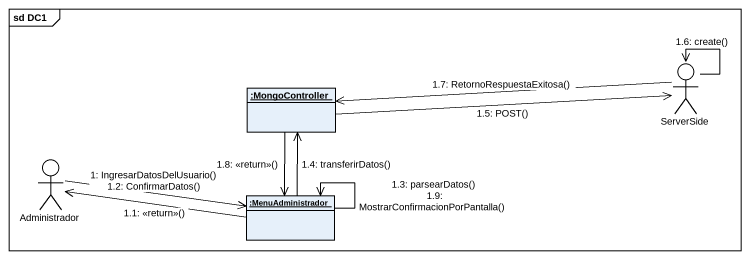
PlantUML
@startuml
mainframe sd DC1
allowmixing
hide circle
hide empty members
actor ServerSide
object ":MongoController" as MongoController
actor Administrador
object ":MenuAdministrador" as MenuAdministrador
Administrador -right-> MenuAdministrador : 1: IngresarDatosDelUsuario()\n1.2: ConfirmarDatos()
MenuAdministrador -left-> Administrador : 1.1: <<return>>()
MenuAdministrador --> MenuAdministrador : 1.3: parsearDatos()\n1.9: MostrarConfirmacionPorPantalla()
MenuAdministrador -up-> MongoController : 1.4: transferirDatos()
MongoController -right-> ServerSide : 1.5: POST()
ServerSide --> ServerSide : 1.6: create()
ServerSide -left-> MongoController : 1.7: RetornoRespuestaExitosa()
MongoController --> MenuAdministrador : 1.8: <<return>>()
@enduml
